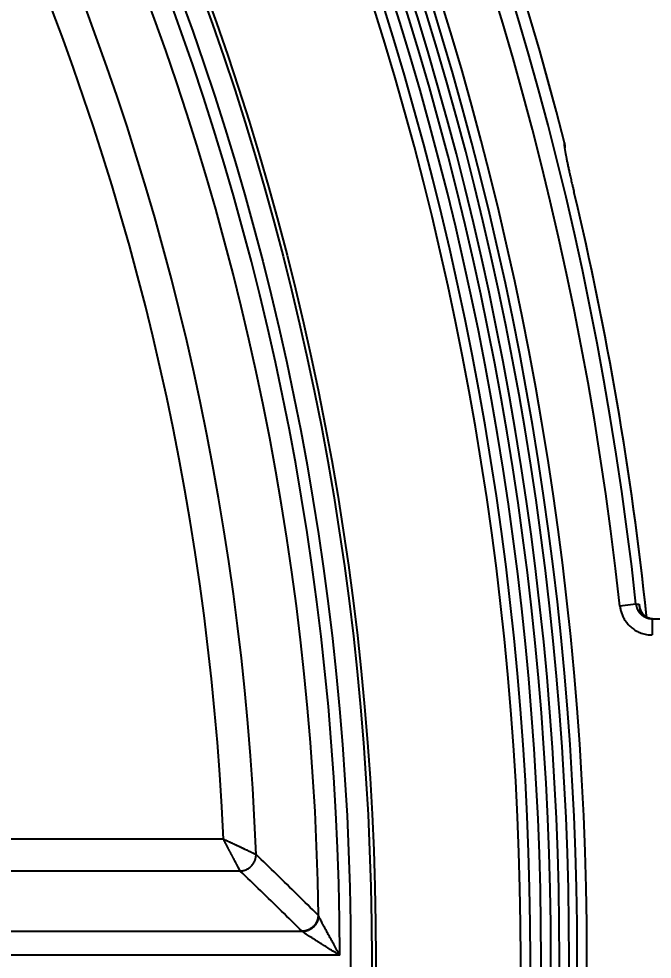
# Model space of a CAD drawing. Header units: millimetres. Extents: x -1286 to 291, y 5350 to 5880.
# Drawn here: x -976.85 to -957.22, y 5688.66 to 5717.81 of the extents above; entities that cross this region are included whole.
import ezdxf

# ---------------------------------------------------------------- set-up
doc = ezdxf.new("R2010")
doc.units = ezdxf.units.MM
doc.layers.add('dim', color=82, linetype='Continuous', lineweight=9)
doc.layers.add('粗实线层', color=7, linetype='Continuous', lineweight=35)
doc.dimstyles.new('ISO-25', dxfattribs={"dimscale": 1.5, "dimtxt": 2.5, "dimasz": 2.5, "dimexe": 1.25, "dimexo": 0.625, "dimtad": 1, "dimtxsty": 'Standard', "dimcen": 2.5, "dimadec": 0, "dimazin": 0, "dimtfac": 1, "dimtmove": 0, "dimatfit": 3, "dimfxl": 0, "dimarcsym": 0})

# ---------------------------------------------------------------- blocks, each defined once
blk = doc.blocks.new('*D39')
at = {"layer": 'Defpoints', "color": 0, "lineweight": 18, "transparency": 16777216}
for p in [(-981.514, 5754.075), (-1136.803, 5623.235)]:
    blk.add_point(p, dxfattribs=at)
at = {"layer": 'dim', "color": 0, "lineweight": -2, "transparency": 16777216}
for p, q in [((-931.597, 5796.133), (-979.219, 5756.008)), ((-1136.803, 5623.235), (-981.514, 5754.075)), ((-1139.097, 5621.302), (-1141.391, 5619.369))]:
    blk.add_line(p, q, dxfattribs=at)
at = {"layer": 'dim', "color": 0, "lineweight": 18, "transparency": 16777216}
for points in [[(-979.542, 5756.391), (-978.897, 5755.626), (-981.514, 5754.075)], [(-1139.419, 5621.684), (-1138.775, 5620.92), (-1136.803, 5623.235)]]:
    blk.add_solid(points, dxfattribs=at)
at = {"layer": 'dim', "color": 0, "lineweight": 18, "transparency": 16777216, "insert": (-942.427, 5790.849), "char_height": 3.75, "attachment_point": 5, "rotation": 40.1161}
blk.add_mtext('∅203,06', dxfattribs=at)

msp = doc.modelspace()

# ---------------------------------------------------------------- linework, layer by layer
at = {"layer": '粗实线层', "lineweight": 25}
for p, q in [((-959.934, 5713.963), (-959.941, 5713.953)), ((-959.934, 5713.963), (-959.933, 5713.963)), ((-957.721, 5699.656), (-958.219, 5699.602)), ((-957.721, 5699.656), (-957.623, 5699.656)), ((-957.219, 5699.208), (-957.219, 5698.705)), ((-957.219, 5699.208), (-947.151, 5699.208)), ((-970.506, 5692.379), (-1046.436, 5692.379)), ((-969.99, 5691.389), (-1046.436, 5691.389)), ((-1048.306, 5689.519), (-968.068, 5689.519)), ((-966.904, 5688.776), (-1048.306, 5688.776))]:
    msp.add_line(p, q, dxfattribs=at)
for radius in [87.342, 87.216, 86.564]:
    msp.add_circle((-1053.128, 5688.655), radius, dxfattribs=at)
for centre, radius, start, end in [((-1059.158, 5688.655), 102.402, 14.30847, 151.42209), ((-1059.158, 5688.655), 102.401, 14.30847, 151.42209), ((-1059.158, 5688.655), 102.032, 6.18953, 168.43129), ((-1059.158, 5688.655), 101.531, 6.18953, 168.40811), ((-1059.158, 5688.655), 100.442, 20.91041, 168.28064), ((-1059.158, 5688.655), 100.141, 20.91041, 168.28065), ((-1059.158, 5688.655), 100.022, 21.11656, 168.26666), ((-1059.158, 5688.655), 99.521, 21.13618, 168.17064), ((-1053.128, 5688.655), 86.224, 0.08059, 89.91941), ((-1053.128, 5688.655), 85.581, 0.90297, 89.09703), ((-1053.128, 5688.655), 83.696, 2.22396, 87.77604), ((-1053.128, 5688.655), 82.706, 2.58039, 87.41961), ((-1059.158, 5688.655), 99.915, 339.48159, 20.51841), ((-1059.158, 5688.655), 97.864, 339.20307, 20.79693), ((-1059.158, 5688.655), 98.165, 339.20307, 20.79693), ((-1059.158, 5688.655), 99.617, 339.48159, 20.51841), ((-1059.158, 5688.655), 99.066, 339.64446, 20.35554), ((-1059.158, 5688.655), 99.365, 339.64446, 20.35554), ((-1059.158, 5688.655), 98.498, 339.6435, 20.3565), ((-1059.158, 5688.655), 98.799, 339.6435, 20.3565), ((-960.42, 5713.839), 0.502, 0, 14.3085), ((-1059.158, 5688.655), 102.317, 5.9631, 13.44244), ((-1059.158, 5688.655), 102.318, 5.97391, 13.44234)]:
    msp.add_arc(centre, radius, start, end, dxfattribs=at)
msp.add_ellipse((-960.42, 5713.839), major_axis=(0.397, -0.308), ratio=0.997805, start_param=0.545999, end_param=0.911327, dxfattribs=at)
for points, knots in [([(-959.941, 5713.953), (-959.941, 5713.953), (-959.942, 5713.952), (-959.942, 5713.951), (-959.943, 5713.95), (-959.943, 5713.948), (-959.944, 5713.946), (-959.944, 5713.944), (-959.945, 5713.942), (-959.945, 5713.939), (-959.945, 5713.937), (-959.946, 5713.934), (-959.946, 5713.931), (-959.946, 5713.927), (-959.946, 5713.924), (-959.946, 5713.92), (-959.946, 5713.917), (-959.946, 5713.912), (-959.946, 5713.908), (-959.945, 5713.904), (-959.945, 5713.899), (-959.945, 5713.894), (-959.944, 5713.889), (-959.944, 5713.884), (-959.944, 5713.879), (-959.943, 5713.873), (-959.942, 5713.868), (-959.942, 5713.862), (-959.941, 5713.856), (-959.94, 5713.849), (-959.94, 5713.843), (-959.939, 5713.836), (-959.938, 5713.829), (-959.937, 5713.823), (-959.936, 5713.815), (-959.935, 5713.808), (-959.934, 5713.801), (-959.933, 5713.793), (-959.932, 5713.785), (-959.931, 5713.777), (-959.929, 5713.769), (-959.928, 5713.761), (-959.927, 5713.752), (-959.925, 5713.744), (-959.924, 5713.735), (-959.922, 5713.726), (-959.921, 5713.717), (-959.919, 5713.708), (-959.918, 5713.699), (-959.916, 5713.689), (-959.915, 5713.68), (-959.913, 5713.67), (-959.911, 5713.66), (-959.909, 5713.65), (-959.907, 5713.64), (-959.906, 5713.629), (-959.904, 5713.619), (-959.902, 5713.608), (-959.9, 5713.598), (-959.898, 5713.587), (-959.896, 5713.576), (-959.893, 5713.565), (-959.891, 5713.554), (-959.889, 5713.542), (-959.887, 5713.531), (-959.885, 5713.519), (-959.882, 5713.508), (-959.874, 5713.467), (-959.86, 5713.394), (-959.836, 5713.281), (-959.809, 5713.158), (-959.782, 5713.032), (-959.75, 5712.894), (-959.723, 5712.775), (-959.7, 5712.676), (-959.685, 5712.613), (-959.672, 5712.558), (-959.661, 5712.511), (-959.652, 5712.473), (-959.647, 5712.45), (-959.644, 5712.441)], [0, 0, 0, 0, 0.007677, 0.015345, 0.023005, 0.030656, 0.038299, 0.045934, 0.05356, 0.061178, 0.068788, 0.076389, 0.083982, 0.091567, 0.099144, 0.106713, 0.114273, 0.121826, 0.12937, 0.136906, 0.144435, 0.151955, 0.159468, 0.166972, 0.174469, 0.181958, 0.189439, 0.196912, 0.204378, 0.211835, 0.219284, 0.226726, 0.234159, 0.241585, 0.249002, 0.256412, 0.263813, 0.271206, 0.278591, 0.285968, 0.293337, 0.300698, 0.30805, 0.315394, 0.322731, 0.330058, 0.337378, 0.344689, 0.351993, 0.359288, 0.366574, 0.373853, 0.381123, 0.388385, 0.395639, 0.402885, 0.410123, 0.417352, 0.424573, 0.431786, 0.43899, 0.446186, 0.453373, 0.460552, 0.467723, 0.474884, 0.482038, 0.489182, 0.548243, 0.609085, 0.671706, 0.736085, 0.791819, 0.86492, 0.896913, 0.925108, 0.949511, 0.970126, 0.986955, 1, 1, 1, 1]), ([(-957.721, 5699.656), (-957.72, 5699.652), (-957.719, 5699.645), (-957.718, 5699.634), (-957.716, 5699.622), (-957.713, 5699.61), (-957.711, 5699.597), (-957.708, 5699.585), (-957.704, 5699.572), (-957.7, 5699.558), (-957.695, 5699.545), (-957.69, 5699.531), (-957.685, 5699.517), (-957.678, 5699.502), (-957.671, 5699.488), (-957.664, 5699.473), (-957.656, 5699.458), (-957.647, 5699.443), (-957.637, 5699.429), (-957.626, 5699.414), (-957.615, 5699.399), (-957.603, 5699.384), (-957.59, 5699.37), (-957.576, 5699.356), (-957.562, 5699.342), (-957.547, 5699.328), (-957.531, 5699.315), (-957.514, 5699.302), (-957.496, 5699.29), (-957.478, 5699.279), (-957.459, 5699.268), (-957.439, 5699.258), (-957.419, 5699.249), (-957.398, 5699.24), (-957.376, 5699.233), (-957.355, 5699.226), (-957.332, 5699.22), (-957.31, 5699.216), (-957.287, 5699.212), (-957.265, 5699.21), (-957.242, 5699.208), (-957.227, 5699.208), (-957.219, 5699.208)], [0, 0, 0, 0, 0.015047, 0.030624, 0.046741, 0.063404, 0.080621, 0.098398, 0.116741, 0.135656, 0.155147, 0.175217, 0.19587, 0.217106, 0.238926, 0.261329, 0.284312, 0.307871, 0.331999, 0.356689, 0.38193, 0.407712, 0.434021, 0.460839, 0.488149, 0.51593, 0.54416, 0.572812, 0.601861, 0.631276, 0.661027, 0.69108, 0.721399, 0.75195, 0.782694, 0.813593, 0.844606, 0.875695, 0.906818, 0.937937, 0.96901, 1, 1, 1, 1]), ([(-957.623, 5699.656), (-957.62, 5699.619), (-957.611, 5699.547), (-957.595, 5699.461), (-957.583, 5699.413), (-957.578, 5699.395)], [0, 0, 0, 0, 0.3819, 0.763801, 1, 1, 1, 1]), ([(-970.506, 5692.379), (-970.5, 5692.376), (-970.489, 5692.371), (-970.473, 5692.364), (-970.457, 5692.356), (-970.442, 5692.349), (-970.426, 5692.342), (-970.411, 5692.334), (-970.395, 5692.327), (-970.38, 5692.32), (-970.365, 5692.313), (-970.35, 5692.306), (-970.335, 5692.299), (-970.321, 5692.293), (-970.306, 5692.286), (-970.292, 5692.279), (-970.278, 5692.273), (-970.264, 5692.266), (-970.25, 5692.26), (-970.237, 5692.254), (-970.223, 5692.248), (-970.21, 5692.241), (-970.197, 5692.235), (-970.184, 5692.229), (-970.171, 5692.223), (-970.159, 5692.218), (-970.146, 5692.212), (-970.134, 5692.206), (-970.122, 5692.2), (-970.11, 5692.195), (-970.099, 5692.189), (-970.087, 5692.184), (-970.076, 5692.179), (-970.065, 5692.173), (-970.054, 5692.168), (-970.043, 5692.163), (-970.033, 5692.158), (-970.022, 5692.153), (-970.012, 5692.148), (-970.002, 5692.144), (-969.992, 5692.139), (-969.982, 5692.134), (-969.973, 5692.13), (-969.963, 5692.125), (-969.954, 5692.121), (-969.945, 5692.116), (-969.936, 5692.112), (-969.928, 5692.108), (-969.919, 5692.104), (-969.911, 5692.1), (-969.902, 5692.096), (-969.894, 5692.092), (-969.887, 5692.088), (-969.879, 5692.085), (-969.871, 5692.081), (-969.864, 5692.078), (-969.857, 5692.074), (-969.849, 5692.071), (-969.842, 5692.067), (-969.829, 5692.061), (-969.81, 5692.052), (-969.786, 5692.041), (-969.762, 5692.03), (-969.74, 5692.019), (-969.718, 5692.009), (-969.698, 5691.999), (-969.678, 5691.99), (-969.659, 5691.981), (-969.641, 5691.973), (-969.624, 5691.965), (-969.608, 5691.957), (-969.593, 5691.95), (-969.579, 5691.943), (-969.566, 5691.937), (-969.554, 5691.931), (-969.543, 5691.926), (-969.532, 5691.921), (-969.523, 5691.917), (-969.515, 5691.912), (-969.507, 5691.909), (-969.501, 5691.906), (-969.497, 5691.904), (-969.495, 5691.903)], [0, 0, 0, 0, 0.011887, 0.023675, 0.035365, 0.046956, 0.058449, 0.069843, 0.081138, 0.092335, 0.103434, 0.114434, 0.125335, 0.136138, 0.146843, 0.157449, 0.167956, 0.178365, 0.188675, 0.198887, 0.209, 0.219015, 0.228931, 0.238748, 0.248468, 0.258088, 0.267611, 0.277034, 0.28636, 0.295587, 0.304715, 0.313745, 0.322677, 0.33151, 0.340245, 0.348881, 0.357419, 0.365859, 0.374201, 0.382444, 0.390589, 0.398636, 0.406585, 0.414435, 0.422187, 0.429842, 0.437398, 0.444856, 0.452216, 0.459479, 0.466643, 0.473709, 0.480678, 0.487549, 0.494322, 0.500998, 0.507576, 0.514056, 0.520439, 0.526725, 0.550341, 0.573735, 0.596911, 0.619872, 0.64262, 0.665158, 0.687489, 0.709617, 0.731544, 0.753274, 0.77481, 0.796155, 0.817315, 0.838291, 0.859088, 0.87971, 0.900161, 0.920446, 0.940567, 0.96053, 0.98034, 1, 1, 1, 1]), ([(-969.99, 5691.389), (-969.99, 5691.39), (-969.991, 5691.392), (-969.992, 5691.394), (-969.994, 5691.397), (-969.996, 5691.4), (-969.997, 5691.404), (-969.999, 5691.407), (-970.001, 5691.411), (-970.003, 5691.415), (-970.005, 5691.419), (-970.008, 5691.423), (-970.01, 5691.428), (-970.013, 5691.433), (-970.015, 5691.438), (-970.018, 5691.443), (-970.021, 5691.449), (-970.024, 5691.454), (-970.027, 5691.46), (-970.03, 5691.466), (-970.033, 5691.472), (-970.037, 5691.479), (-970.04, 5691.486), (-970.044, 5691.493), (-970.048, 5691.5), (-970.051, 5691.507), (-970.055, 5691.515), (-970.059, 5691.522), (-970.064, 5691.53), (-970.068, 5691.539), (-970.072, 5691.547), (-970.077, 5691.556), (-970.081, 5691.565), (-970.086, 5691.574), (-970.091, 5691.583), (-970.096, 5691.593), (-970.101, 5691.602), (-970.106, 5691.612), (-970.111, 5691.622), (-970.117, 5691.633), (-970.122, 5691.643), (-970.128, 5691.654), (-970.133, 5691.665), (-970.139, 5691.676), (-970.145, 5691.687), (-970.151, 5691.699), (-970.157, 5691.711), (-970.164, 5691.723), (-970.17, 5691.736), (-970.178, 5691.75), (-970.185, 5691.765), (-970.193, 5691.78), (-970.202, 5691.796), (-970.211, 5691.813), (-970.22, 5691.83), (-970.229, 5691.847), (-970.239, 5691.866), (-970.249, 5691.885), (-970.259, 5691.905), (-970.27, 5691.925), (-970.281, 5691.947), (-970.293, 5691.969), (-970.304, 5691.991), (-970.317, 5692.015), (-970.329, 5692.039), (-970.342, 5692.063), (-970.355, 5692.089), (-970.369, 5692.115), (-970.383, 5692.142), (-970.397, 5692.169), (-970.411, 5692.197), (-970.426, 5692.226), (-970.441, 5692.255), (-970.457, 5692.285), (-970.473, 5692.316), (-970.489, 5692.347), (-970.5, 5692.368), (-970.506, 5692.379)], [0, 0, 0, 0, 0.009363, 0.018761, 0.028194, 0.037663, 0.047168, 0.056709, 0.066287, 0.075903, 0.085557, 0.095249, 0.10498, 0.11475, 0.124561, 0.134411, 0.144303, 0.154235, 0.16421, 0.174226, 0.184285, 0.194386, 0.204531, 0.214719, 0.224952, 0.235229, 0.245551, 0.255918, 0.266331, 0.27679, 0.287295, 0.297847, 0.308447, 0.319093, 0.329788, 0.34053, 0.351321, 0.362161, 0.37305, 0.383989, 0.394977, 0.406016, 0.417105, 0.428245, 0.439436, 0.450678, 0.461972, 0.473318, 0.485893, 0.498863, 0.51223, 0.525994, 0.540156, 0.554715, 0.569672, 0.585028, 0.600783, 0.616937, 0.63349, 0.650444, 0.667797, 0.685551, 0.703705, 0.722259, 0.741215, 0.760571, 0.780329, 0.800488, 0.821048, 0.84201, 0.863374, 0.88514, 0.907307, 0.929877, 0.952849, 0.976223, 1, 1, 1, 1])]:
    msp.add_open_spline(points, degree=3, knots=knots, dxfattribs=at)
for points in [[(-958.219, 5699.602), (-958.215, 5699.559), (-958.2, 5699.477), (-958.166, 5699.363), (-958.118, 5699.252), (-958.053, 5699.142), (-957.967, 5699.033), (-957.857, 5698.927), (-957.719, 5698.833), (-957.561, 5698.76), (-957.392, 5698.715), (-957.277, 5698.705), (-957.219, 5698.705)], [(-957.623, 5699.656), (-957.622, 5699.633), (-957.617, 5699.588), (-957.602, 5699.527), (-957.581, 5699.473), (-957.556, 5699.425), (-957.526, 5699.382), (-957.492, 5699.344), (-957.456, 5699.311), (-957.417, 5699.283), (-957.376, 5699.259), (-957.334, 5699.24), (-957.293, 5699.226), (-957.252, 5699.216), (-957.224, 5699.212), (-957.21, 5699.211)], [(-967.573, 5690.022), (-967.787, 5690.233), (-968.215, 5690.655), (-968.855, 5691.282), (-969.282, 5691.697), (-969.495, 5691.903)], [(-968.068, 5689.519), (-968.282, 5689.73), (-968.71, 5690.149), (-969.35, 5690.772), (-969.777, 5691.184), (-969.99, 5691.389)], [(-967.558, 5690.004), (-967.563, 5690.011), (-967.568, 5690.017), (-967.573, 5690.022)], [(-966.904, 5688.776), (-966.938, 5688.839), (-967.003, 5688.958), (-967.091, 5689.12), (-967.17, 5689.266), (-967.241, 5689.396), (-967.303, 5689.511), (-967.357, 5689.611), (-967.404, 5689.698), (-967.444, 5689.775), (-967.478, 5689.84), (-967.506, 5689.895), (-967.528, 5689.939), (-967.545, 5689.975), (-967.554, 5689.995), (-967.558, 5690.004)], [(-968.053, 5689.508), (-968.058, 5689.512), (-968.063, 5689.516), (-968.068, 5689.519)], [(-966.904, 5688.776), (-966.964, 5688.814), (-967.078, 5688.885), (-967.234, 5688.982), (-967.374, 5689.07), (-967.498, 5689.147), (-967.606, 5689.215), (-967.701, 5689.275), (-967.783, 5689.327), (-967.854, 5689.372), (-967.914, 5689.411), (-967.963, 5689.444), (-968.001, 5689.47), (-968.031, 5689.491), (-968.046, 5689.503), (-968.053, 5689.508)]]:
    msp.add_open_spline(points, degree=3, dxfattribs=at)
for points, weights in [([(-969.99, 5691.389), (-969.698, 5691.398), (-969.493, 5691.612), (-969.495, 5691.903)], [1.17339003806, 0.942206538307, 0.942203320691, 1.17338038521]), ([(-967.573, 5690.022), (-967.577, 5689.735), (-967.781, 5689.528), (-968.068, 5689.519)], [1.16802562005, 0.943992243341, 0.943991459986, 1.16802326999]), ([(-967.558, 5690.004), (-967.565, 5689.724), (-967.769, 5689.52), (-968.053, 5689.508)], [1.16520468881, 0.944932481118, 0.944931770399, 1.16520255665])]:
    msp.add_rational_spline(points, weights, degree=3, dxfattribs=at)

# ---------------------------------------------------------------- dimensions: what is measured, and where the dimension line sits
at = {"layer": 'dim', "lineweight": 18}
dim = msp.add_diameter_dim_2p(p1=(-1136.803, 5623.235), p2=(-981.514, 5754.075), dimstyle='ISO-25', override={"dimasz": 2, "dimexe": 0.49975, "dimexo": 0.49975, "dimgap": 0.49975}, dxfattribs=at)
dim.commit()
dim.dimension.update_dxf_attribs({"geometry": '*D39', "text_midpoint": (-940.534, 5788.603), "dimtype": 163})

doc.saveas('drawing.dxf')
